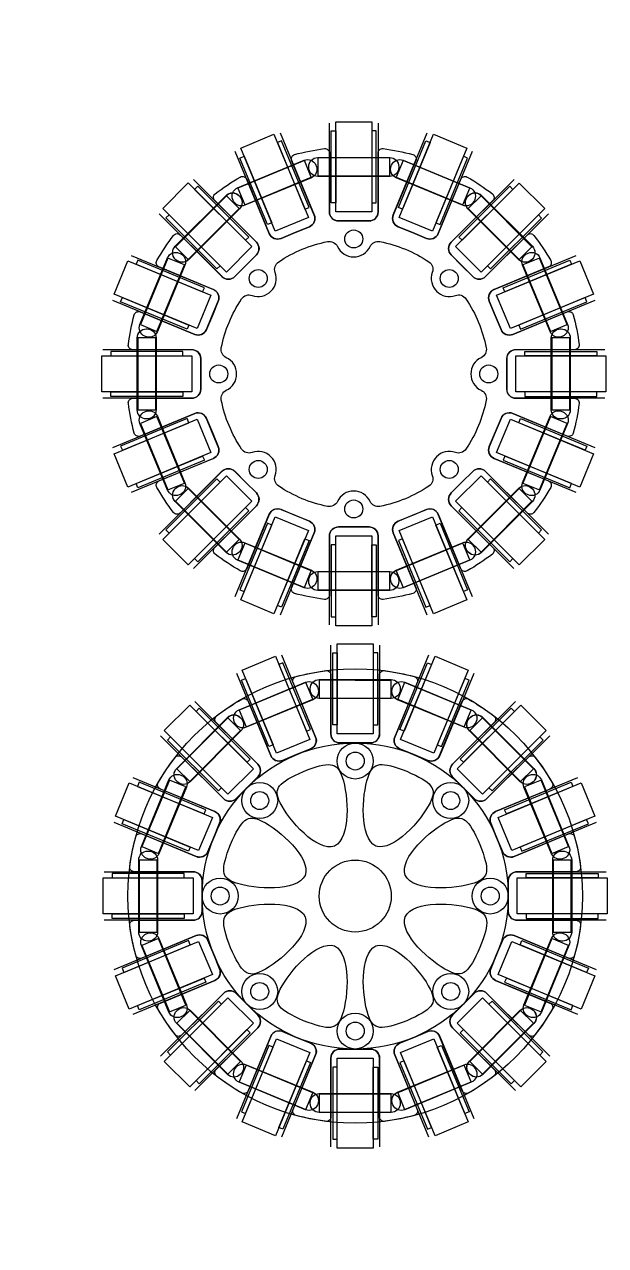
# Model space of a CAD drawing. Header units: inches. Extents: x -9 to 417, y -11 to 221.
# Drawn here: x -8.7 to 55.8, y -10.8 to 124.8 of the extents above; entities that cross this region are included whole.
import ezdxf

# ---------------------------------------------------------------- set-up
doc = ezdxf.new("R2010")
doc.units = ezdxf.units.IN
doc.header["$MEASUREMENT"] = 0
for name, color, linetype in [('plate1', 200, 'Continuous'), ('ゴム', 4, 'Continuous'), ('ピン', 2, 'Continuous'), ('ポケット', 6, 'Continuous'), ('ワッシャー', 230, 'Continuous'), ('穴', 3, 'Continuous')]:
    doc.layers.add(name, color=color, linetype=linetype)

# ---------------------------------------------------------------- blocks, each defined once
blk = doc.blocks.new('*U0')
blk.add_lwpolyline([(2.7, 5.37), (2.7, -4.5, -0.414214), (1.7, -5.5), (0, -5.5), (-1.7, -5.5, -0.414214), (-2.7, -4.5), (-2.7, 5.37)], format="xyb")
at = {"layer": 'ゴム'}
blk.add_lwpolyline([(2, 5.5), (2, -4.5), (-2, -4.5), (-2, 5.5)], close=True, dxfattribs=at)
at = {"layer": 'ワッシャー'}
for points in [[(-2.5, -3.5), (-2.5, 4.5), (-2, 4.5), (-2, -3.5)], [(2.5, -3.5), (2.5, 4.5), (2, 4.5), (2, -3.5)]]:
    blk.add_lwpolyline(points, close=True, dxfattribs=at)
blk = doc.blocks.new('*U1')
at = {"color": 0, "linetype": 'ByBlock', "lineweight": -2, "transparency": 16777216}
blk.add_blockref('*U0', (28, 50.5), dxfattribs=at)
for p, rotation in [((19.39, 48.79), 22.49999999999999), ((36.61, 48.79), 337.5), ((12.09, 43.91), 45.00000000000001), ((43.91, 43.91), 315), ((7.21, 36.61), 67.5), ((48.79, 36.61), 292.5), ((5.5, 28), 90), ((50.5, 28), 270), ((7.21, 19.39), 112.5), ((48.79, 19.39), 247.5), ((12.09, 12.09), 135), ((43.91, 12.09), 225), ((19.39, 7.21), 157.5), ((36.61, 7.21), 202.5), ((28, 5.5), 180)]:
    blk.add_blockref('*U0', p, dxfattribs=dict(at, rotation=rotation))
blk = doc.blocks.new('*U8')
blk.add_lwpolyline([(-4, 1.05), (4, 1.05, -0.414214), (5, 0.05), (5, -0.05, -0.414214), (4, -1.05), (-4, -1.05, -0.414214), (-5, -0.05), (-5, 0.05, -0.414214)], format="xyb", close=True)
at = {"layer": 'ピン'}
blk.add_lwpolyline([(4, 1), (-4, 1), (-4, -1), (4, -1)], close=True, dxfattribs=at)
blk = doc.blocks.new('*U9')
at = {"color": 0, "linetype": 'ByBlock', "lineweight": -2, "transparency": 16777216}
for p, rotation in [((19.2, 49.25), 22.50000000000001), ((36.8, 49.25), 337.5), ((11.74, 44.26), 45), ((44.26, 44.26), 315), ((6.75, 36.8), 67.50000000000003), ((49.25, 36.8), 292.5), ((5, 28), 90), ((51, 28), 270), ((6.75, 19.2), 112.5), ((49.25, 19.2), 247.5), ((11.74, 11.74), 135), ((44.26, 11.74), 225), ((19.2, 6.75), 157.5), ((36.8, 6.75), 202.5), ((28, 5), 180)]:
    blk.add_blockref('*U8', p, dxfattribs=dict(at, rotation=rotation))
blk.add_blockref('*U8', (28, 51), dxfattribs=at)
blk = doc.blocks.new('*U30')
blk.add_lwpolyline([(2.7, 5.37), (2.7, -4.5, -0.414214), (1.7, -5.5), (0, -5.5), (-1.7, -5.5, -0.414214), (-2.7, -4.5), (-2.7, 5.37)], format="xyb")
at = {"layer": 'ゴム'}
blk.add_lwpolyline([(2, 5.5), (2, -4.5), (-2, -4.5), (-2, 5.5)], close=True, dxfattribs=at)
at = {"layer": 'ワッシャー'}
for points in [[(-2.5, -3.5), (-2.5, 4.5), (-2, 4.5), (-2, -3.5)], [(2.5, -3.5), (2.5, 4.5), (2, 4.5), (2, -3.5)]]:
    blk.add_lwpolyline(points, close=True, dxfattribs=at)
blk = doc.blocks.new('*U31')
at = {"color": 0, "linetype": 'ByBlock', "lineweight": -2, "transparency": 16777216}
blk.add_blockref('*U30', (28, 50.5), dxfattribs=at)
for p, rotation in [((19.39, 48.79), 22.49999999999999), ((36.61, 48.79), 337.5), ((12.09, 43.91), 45.00000000000001), ((43.91, 43.91), 315), ((7.21, 36.61), 67.5), ((48.79, 36.61), 292.5), ((5.5, 28), 90), ((50.5, 28), 270), ((7.21, 19.39), 112.5), ((48.79, 19.39), 247.5), ((12.09, 12.09), 135), ((43.91, 12.09), 225), ((19.39, 7.21), 157.5), ((36.61, 7.21), 202.5), ((28, 5.5), 180)]:
    blk.add_blockref('*U30', p, dxfattribs=dict(at, rotation=rotation))
blk = doc.blocks.new('*U36')
at = {"layer": 'plate1'}
blk.add_circle((0, 0), 2, dxfattribs=at)
at = {"layer": '穴'}
blk.add_circle((0, 0), 1, dxfattribs=at)
blk = doc.blocks.new('*U37')
at = {"layer": 'plate1', "color": 0, "linetype": 'ByBlock', "lineweight": -2, "transparency": 16777216}
blk.add_blockref('*U36', (28, 43), dxfattribs=at)
for p, rotation in [((17.39, 38.61), 45.00000000000001), ((38.61, 38.61), 314.9999999999999), ((13, 28), 90), ((43, 28), 269.9999999999999), ((17.39, 17.39), 134.9999999999999), ((38.61, 17.39), 225), ((28, 13), 180)]:
    blk.add_blockref('*U36', p, dxfattribs=dict(at, rotation=rotation))
blk = doc.blocks.new('*U38')
at = {"layer": 'plate1'}
blk.add_open_spline([(-0.84, 3.92), (-3.63, 2.67), (-5, 1.34), (0.63, -5.03), (2.6, -4.39), (4.45, -3.45), (3.92, 5.03), (2.01, 5.01), (-0.84, 3.92)], degree=3, knots=[0, 0, 0, 0, 5.807563, 12.78411, 12.78411, 12.78411, 19.760658, 25.568221, 25.568221, 25.568221, 25.568221], dxfattribs=at)
blk = doc.blocks.new('*U39')
at = {"layer": 'plate1', "color": 0, "linetype": 'ByBlock', "lineweight": -2, "transparency": 16777216}
for p, rotation in [((31.56, 38.49), 314.9999999999999), ((17.51, 31.56), 44.99999999999996), ((37.93, 32.9), 269.9999999999999), ((38.49, 24.44), 224.9999999999999), ((18.07, 23.1), 89.99999999999996), ((24.44, 17.51), 134.9999999999999), ((32.9, 18.07), 180)]:
    blk.add_blockref('*U38', p, dxfattribs=dict(at, rotation=rotation))
blk.add_blockref('*U38', (23.1, 37.93), dxfattribs=at)
blk = doc.blocks.new('*U46')
blk.add_lwpolyline([(-4, 1.05), (4, 1.05, -0.414214), (5, 0.05), (5, -0.05, -0.414214), (4, -1.05), (-4, -1.05, -0.414214), (-5, -0.05), (-5, 0.05, -0.414214)], format="xyb", close=True)
at = {"layer": 'ピン'}
blk.add_lwpolyline([(4, 1), (-4, 1), (-4, -1), (4, -1)], close=True, dxfattribs=at)
blk = doc.blocks.new('*U47')
at = {"color": 0, "linetype": 'ByBlock', "lineweight": -2, "transparency": 16777216}
for p, rotation in [((19.2, 49.25), 22.50000000000001), ((36.8, 49.25), 337.5), ((11.74, 44.26), 45), ((44.26, 44.26), 315), ((6.75, 36.8), 67.50000000000003), ((49.25, 36.8), 292.5), ((5, 28), 90), ((51, 28), 270), ((6.75, 19.2), 112.5), ((49.25, 19.2), 247.5), ((11.74, 11.74), 135), ((44.26, 11.74), 225), ((19.2, 6.75), 157.5), ((36.8, 6.75), 202.5), ((28, 5), 180)]:
    blk.add_blockref('*U46', p, dxfattribs=dict(at, rotation=rotation))
blk.add_blockref('*U46', (28, 51), dxfattribs=at)
blk = doc.blocks.new('*U60')
blk.add_lwpolyline([(2.7, 5.37), (2.7, -4.5, -0.414214), (1.7, -5.5), (0, -5.5), (-1.7, -5.5, -0.414214), (-2.7, -4.5), (-2.7, 5.37)], format="xyb")
at = {"layer": 'ゴム'}
blk.add_lwpolyline([(2, 5.5), (2, -4.5), (-2, -4.5), (-2, 5.5)], close=True, dxfattribs=at)
at = {"layer": 'ワッシャー'}
for points in [[(-2.5, -3.5), (-2.5, 4.5), (-2, 4.5), (-2, -3.5)], [(2.5, -3.5), (2.5, 4.5), (2, 4.5), (2, -3.5)]]:
    blk.add_lwpolyline(points, close=True, dxfattribs=at)
blk = doc.blocks.new('*U61')
at = {"color": 0, "linetype": 'ByBlock', "lineweight": -2, "transparency": 16777216}
blk.add_blockref('*U60', (28, 50.5), dxfattribs=at)
for p, rotation in [((19.39, 48.79), 22.49999999999999), ((36.61, 48.79), 337.5), ((12.09, 43.91), 45.00000000000001), ((43.91, 43.91), 315), ((7.21, 36.61), 67.5), ((48.79, 36.61), 292.5), ((5.5, 28), 90), ((50.5, 28), 270), ((7.21, 19.39), 112.5), ((48.79, 19.39), 247.5), ((12.09, 12.09), 135), ((43.91, 12.09), 225), ((19.39, 7.21), 157.5), ((36.61, 7.21), 202.5), ((28, 5.5), 180)]:
    blk.add_blockref('*U60', p, dxfattribs=dict(at, rotation=rotation))
blk = doc.blocks.new('*U68')
at = {"layer": 'ポケット'}
blk.add_lwpolyline([(-4, 1.05), (4, 1.05, -0.414214), (5, 0.05), (5, -0.05, -0.414214), (4, -1.05), (-4, -1.05, -0.414214), (-5, -0.05), (-5, 0.05, -0.414214)], format="xyb", close=True, dxfattribs=at)
blk = doc.blocks.new('*U69')
at = {"layer": 'plate1', "color": 0, "linetype": 'ByBlock', "lineweight": -2, "transparency": 16777216}
for p, rotation in [((20.43, 108.64), 22.49999999999997), ((38.03, 108.64), 337.5), ((12.97, 103.66), 44.99999999999998), ((45.5, 103.66), 314.9999999999999), ((7.98, 96.19), 67.49999999999997), ((50.48, 96.19), 292.4999999999999), ((6.23, 87.39), 89.99999999999999), ((52.23, 87.39), 270), ((7.98, 78.59), 112.5), ((50.48, 78.59), 247.5), ((12.97, 71.13), 134.9999999999999), ((45.5, 71.13), 224.9999999999999), ((20.43, 66.14), 157.5), ((38.03, 66.14), 202.4999999999999), ((29.23, 64.39), 180)]:
    blk.add_blockref('*U68', p, dxfattribs=dict(at, rotation=rotation))
blk.add_blockref('*U68', (29.23, 110.39), dxfattribs=at)
blk = doc.blocks.new('*U76')
at = {"layer": 'ポケット'}
blk.add_lwpolyline([(-4, 1.05), (4, 1.05, -0.414214), (5, 0.05), (5, -0.05, -0.414214), (4, -1.05), (-4, -1.05, -0.414214), (-5, -0.05), (-5, 0.05, -0.414214)], format="xyb", close=True, dxfattribs=at)
blk = doc.blocks.new('*U77')
at = {"layer": 'plate1', "color": 0, "linetype": 'ByBlock', "lineweight": -2, "transparency": 16777216}
for p, rotation in [((20.43, 108.64), 22.49999999999997), ((38.03, 108.64), 337.5), ((12.97, 103.66), 44.99999999999998), ((45.5, 103.66), 314.9999999999999), ((7.98, 96.19), 67.49999999999997), ((50.48, 96.19), 292.4999999999999), ((6.23, 87.39), 89.99999999999999), ((52.23, 87.39), 270), ((7.98, 78.59), 112.5), ((50.48, 78.59), 247.5), ((12.97, 71.13), 134.9999999999999), ((45.5, 71.13), 224.9999999999999), ((20.43, 66.14), 157.5), ((38.03, 66.14), 202.4999999999999), ((29.23, 64.39), 180)]:
    blk.add_blockref('*U76', p, dxfattribs=dict(at, rotation=rotation))
blk.add_blockref('*U76', (29.23, 110.39), dxfattribs=at)
blk = doc.blocks.new('*U84')
blk.add_lwpolyline([(2.7, 5.37), (2.7, -4.5, -0.414214), (1.7, -5.5), (0, -5.5), (-1.7, -5.5, -0.414214), (-2.7, -4.5), (-2.7, 5.37)], format="xyb")
at = {"layer": 'ゴム'}
blk.add_lwpolyline([(2, 5.5), (2, -4.5), (-2, -4.5), (-2, 5.5)], close=True, dxfattribs=at)
at = {"layer": 'ワッシャー'}
for points in [[(-2.5, -3.5), (-2.5, 4.5), (-2, 4.5), (-2, -3.5)], [(2.5, -3.5), (2.5, 4.5), (2, 4.5), (2, -3.5)]]:
    blk.add_lwpolyline(points, close=True, dxfattribs=at)
blk = doc.blocks.new('*U85')
at = {"color": 0, "linetype": 'ByBlock', "lineweight": -2, "transparency": 16777216}
blk.add_blockref('*U84', (28, 50.5), dxfattribs=at)
for p, rotation in [((19.39, 48.79), 22.49999999999999), ((36.61, 48.79), 337.5), ((12.09, 43.91), 45.00000000000001), ((43.91, 43.91), 315), ((7.21, 36.61), 67.5), ((48.79, 36.61), 292.5), ((5.5, 28), 90), ((50.5, 28), 270), ((7.21, 19.39), 112.5), ((48.79, 19.39), 247.5), ((12.09, 12.09), 135), ((43.91, 12.09), 225), ((19.39, 7.21), 157.5), ((36.61, 7.21), 202.5), ((28, 5.5), 180)]:
    blk.add_blockref('*U84', p, dxfattribs=dict(at, rotation=rotation))

msp = doc.modelspace()

# ---------------------------------------------------------------- linework, layer by layer
msp.add_line((28, 52), (32, 52))
for radius in [25.25, 17]:
    msp.add_circle((28, 28), radius)
at = {"layer": 'plate1'}
for points in [[(47.1, 70.56), (42.48, 75.18, 0.414214), (41.06, 75.18), (39.86, 73.98), (38.66, 72.78, 0.414214), (38.66, 71.36), (43.28, 66.74, -0.452719), (43.24, 65.99, -0.033359), (40.44, 64.12, -0.452719), (39.73, 64.36), (37.22, 70.4, 0.414214), (35.92, 70.94), (34.35, 70.29), (32.78, 69.64, 0.414214), (32.23, 68.34), (34.74, 62.29, -0.452719), (34.41, 61.62, -0.033359), (31.1, 60.96, -0.452719), (30.54, 61.46), (30.54, 68, 0.414214), (29.54, 69), (27.84, 69), (26.14, 69, 0.414214), (25.14, 68), (25.14, 61.46, -0.452719), (24.58, 60.96, -0.033359), (21.27, 61.62, -0.452719), (20.94, 62.29), (23.45, 68.34, 0.414214), (22.91, 69.64), (21.33, 70.29), (19.76, 70.94, 0.414214), (18.46, 70.4), (15.95, 64.36, -0.452719), (15.24, 64.12, -0.033359), (12.44, 65.99, -0.452719), (12.4, 66.74), (17.02, 71.36, 0.414214), (17.02, 72.78), (15.82, 73.98), (14.62, 75.18, 0.414214), (13.2, 75.18), (8.58, 70.56, -0.452719), (7.83, 70.6, -0.033359), (5.96, 73.4, -0.452719), (6.2, 74.11), (12.24, 76.62, 0.414214), (12.78, 77.92), (12.13, 79.49), (11.48, 81.06, 0.414214), (10.18, 81.61), (4.13, 79.1, -0.452719), (3.46, 79.43, -0.033359), (2.8, 82.74, -0.452719), (3.3, 83.3), (9.84, 83.3, 0.414214), (10.84, 84.3), (10.84, 86), (10.84, 87.7, 0.414214), (9.84, 88.7), (3.3, 88.7, -0.452719), (2.8, 89.26, -0.033359), (3.46, 92.57, -0.452719), (4.13, 92.9), (10.18, 90.39, 0.414214), (11.48, 90.94), (12.13, 92.51), (12.78, 94.08, 0.414214), (12.24, 95.38), (6.2, 97.89, -0.452719), (5.96, 98.6, -0.033359), (7.83, 101.4, -0.452719), (8.58, 101.44), (13.2, 96.82, 0.414214), (14.62, 96.82), (15.82, 98.02), (17.02, 99.22, 0.414214), (17.02, 100.64), (12.4, 105.26, -0.452719), (12.44, 106.01, -0.033359), (15.24, 107.88, -0.452719), (15.95, 107.64), (18.46, 101.6, 0.414214), (19.76, 101.06), (21.33, 101.71), (22.91, 102.36, 0.414214), (23.45, 103.66), (20.94, 109.71, -0.452719), (21.27, 110.38, -0.033359), (24.58, 111.04, -0.452719), (25.14, 110.54), (25.14, 104, 0.414214), (26.14, 103), (27.84, 103), (29.54, 103, 0.414214), (30.54, 104), (30.54, 110.54, -0.452719), (31.1, 111.04, -0.033359), (34.41, 110.38, -0.452719), (34.74, 109.71), (32.23, 103.66, 0.414214), (32.78, 102.36), (34.35, 101.71), (35.92, 101.06, 0.414214), (37.22, 101.6), (39.73, 107.64, -0.452719), (40.44, 107.88, -0.033359), (43.24, 106.01, -0.452719), (43.28, 105.26), (38.66, 100.64, 0.414214), (38.66, 99.22), (39.86, 98.02), (41.06, 96.82, 0.414214), (42.48, 96.82), (47.1, 101.44, -0.452719), (47.85, 101.4, -0.033359), (49.72, 98.6, -0.452719), (49.48, 97.89), (43.44, 95.38, 0.414214), (42.9, 94.08), (43.55, 92.51), (44.2, 90.94, 0.414214), (45.5, 90.39), (51.55, 92.9, -0.452719), (52.22, 92.57, -0.033359), (52.88, 89.26, -0.452719), (52.38, 88.7), (45.84, 88.7, 0.414214), (44.84, 87.7), (44.84, 86), (44.84, 84.3, 0.414214), (45.84, 83.3), (52.38, 83.3, -0.452719), (52.88, 82.74, -0.033359), (52.22, 79.43, -0.452719), (51.55, 79.1), (45.5, 81.61, 0.414214), (44.2, 81.06), (43.55, 79.49), (42.9, 77.92, 0.414214), (43.44, 76.62), (49.48, 74.11, -0.452719), (49.72, 73.4, -0.033359), (47.85, 70.6, -0.452719)], [(30.75, 100.71, -0.098925), (36.18, 98.46, -0.34543), (36.57, 97.29, 0.637377), (39.13, 94.73, -0.34543), (40.31, 94.34, -0.098925), (42.55, 88.91, -0.34543), (42, 87.81, 0.637377), (42, 84.19, -0.34543), (42.55, 83.09, -0.098925), (40.31, 77.66, -0.34543), (39.13, 77.27, 0.637377), (36.57, 74.71, -0.34543), (36.18, 73.54, -0.098925), (30.75, 71.29, -0.34543), (29.65, 71.84, 0.637377), (26.03, 71.84, -0.34543), (24.93, 71.29, -0.098925), (19.5, 73.54, -0.34543), (19.11, 74.71, 0.637377), (16.55, 77.27, -0.34543), (15.38, 77.66, -0.098925), (13.13, 83.09, -0.34543), (13.68, 84.19, 0.637377), (13.68, 87.81, -0.34543), (13.13, 88.91, -0.098925), (15.38, 94.34, -0.34543), (16.55, 94.73, 0.637377), (19.11, 97.29, -0.34543), (19.5, 98.46, -0.098925), (24.93, 100.71, -0.34543), (26.03, 100.16, 0.637377), (29.65, 100.16, -0.34543)], [(47.26, 12.56), (42.64, 17.18, 0.414214), (41.22, 17.18), (40.02, 15.98), (38.82, 14.78, 0.414214), (38.82, 13.36), (43.44, 8.74, -0.452719), (43.4, 7.99, -0.033359), (40.6, 6.12, -0.452719), (39.89, 6.36), (37.38, 12.4, 0.414214), (36.08, 12.94), (34.51, 12.29), (32.94, 11.64, 0.414214), (32.39, 10.34), (34.9, 4.29, -0.452719), (34.57, 3.62, -0.033359), (31.26, 2.96, -0.452719), (30.7, 3.46), (30.7, 10, 0.414214), (29.7, 11), (28, 11), (26.3, 11, 0.414214), (25.3, 10), (25.3, 3.46, -0.452719), (24.74, 2.96, -0.033359), (21.43, 3.62, -0.452719), (21.1, 4.29), (23.61, 10.34, 0.414214), (23.06, 11.64), (21.49, 12.29), (19.92, 12.94, 0.414214), (18.62, 12.4), (16.11, 6.36, -0.452719), (15.4, 6.12, -0.033359), (12.6, 7.99, -0.452719), (12.56, 8.74), (17.18, 13.36, 0.414214), (17.18, 14.78), (15.98, 15.98), (14.78, 17.18, 0.414214), (13.36, 17.18), (8.74, 12.56, -0.452719), (7.99, 12.6, -0.033359), (6.12, 15.4, -0.452719), (6.36, 16.11), (12.4, 18.62, 0.414214), (12.94, 19.92), (12.29, 21.49), (11.64, 23.06, 0.414214), (10.34, 23.61), (4.29, 21.1, -0.452719), (3.62, 21.43, -0.033359), (2.96, 24.74, -0.452719), (3.46, 25.3), (10, 25.3, 0.414214), (11, 26.3), (11, 28), (11, 29.7, 0.414214), (10, 30.7), (3.46, 30.7, -0.452719), (2.96, 31.26, -0.033359), (3.62, 34.57, -0.452719), (4.29, 34.9), (10.34, 32.39, 0.414214), (11.64, 32.94), (12.29, 34.51), (12.94, 36.08, 0.414214), (12.4, 37.38), (6.36, 39.89, -0.452719), (6.12, 40.6, -0.033359), (7.99, 43.4, -0.452719), (8.74, 43.44), (13.36, 38.82, 0.414214), (14.78, 38.82), (15.98, 40.02), (17.18, 41.22, 0.414214), (17.18, 42.64), (12.56, 47.26, -0.452719), (12.6, 48.01, -0.033359), (15.4, 49.88, -0.452719), (16.11, 49.64), (18.62, 43.6, 0.414214), (19.92, 43.06), (21.49, 43.71), (23.06, 44.36, 0.414214), (23.61, 45.66), (21.1, 51.71, -0.452719), (21.43, 52.38, -0.033359), (24.74, 53.04, -0.452719), (25.3, 52.54), (25.3, 46, 0.414214), (26.3, 45), (28, 45), (29.7, 45, 0.414214), (30.7, 46), (30.7, 52.54, -0.452719), (31.26, 53.04, -0.033359), (34.57, 52.38, -0.452719), (34.9, 51.71), (32.39, 45.66, 0.414214), (32.94, 44.36), (34.51, 43.71), (36.08, 43.06, 0.414214), (37.38, 43.6), (39.89, 49.64, -0.452719), (40.6, 49.88, -0.033359), (43.4, 48.01, -0.452719), (43.44, 47.26), (38.82, 42.64, 0.414214), (38.82, 41.22), (40.02, 40.02), (41.22, 38.82, 0.414214), (42.64, 38.82), (47.26, 43.44, -0.452719), (48.01, 43.4, -0.033359), (49.88, 40.6, -0.452719), (49.64, 39.89), (43.6, 37.38, 0.414214), (43.06, 36.08), (43.71, 34.51), (44.36, 32.94, 0.414214), (45.66, 32.39), (51.71, 34.9, -0.452719), (52.38, 34.57, -0.033359), (53.04, 31.26, -0.452719), (52.54, 30.7), (46, 30.7, 0.414214), (45, 29.7), (45, 28), (45, 26.3, 0.414214), (46, 25.3), (52.54, 25.3, -0.452719), (53.04, 24.74, -0.033359), (52.38, 21.43, -0.452719), (51.71, 21.1), (45.66, 23.61, 0.414214), (44.36, 23.06), (43.71, 21.49), (43.06, 19.92, 0.414214), (43.6, 18.62), (49.64, 16.11, -0.452719), (49.88, 15.4, -0.033359), (48.01, 12.6, -0.452719)]]:
    msp.add_lwpolyline(points, format="xyb", close=True, dxfattribs=at)
for centre, radius in [((27.84, 101), 1), ((17.23, 96.61), 1), ((38.45, 96.61), 1), ((12.84, 86), 1), ((42.84, 86), 1), ((17.23, 75.39), 1), ((38.45, 75.39), 1), ((27.84, 71), 1), ((28, 28), 4)]:
    msp.add_circle(centre, radius, dxfattribs=at)

# ---------------------------------------------------------------- block references
for name, p, rotation in [('*U61', (78.27, 47.16), 33.75000000000001), ('*U85', (12.69, 49.42), 22.50000000000001), ('*U31', (78.27, -10.84), 33.75000000000001), ('*U1', (12.85, -8.58), 22.50000000000001)]:
    msp.add_blockref(name, p, dxfattribs=dict(rotation=rotation))
for name, p in [('*U47', (-0.16, 58)), ('*U9', (0, 0))]:
    msp.add_blockref(name, p)
for name, p in [('*U69', (-1.39, -1.39)), ('*U77', (-1.23, -59.39)), ('*U39', (0, 0)), ('*U37', (0, 0))]:
    msp.add_blockref(name, p, dxfattribs=at)

doc.saveas('drawing.dxf')
